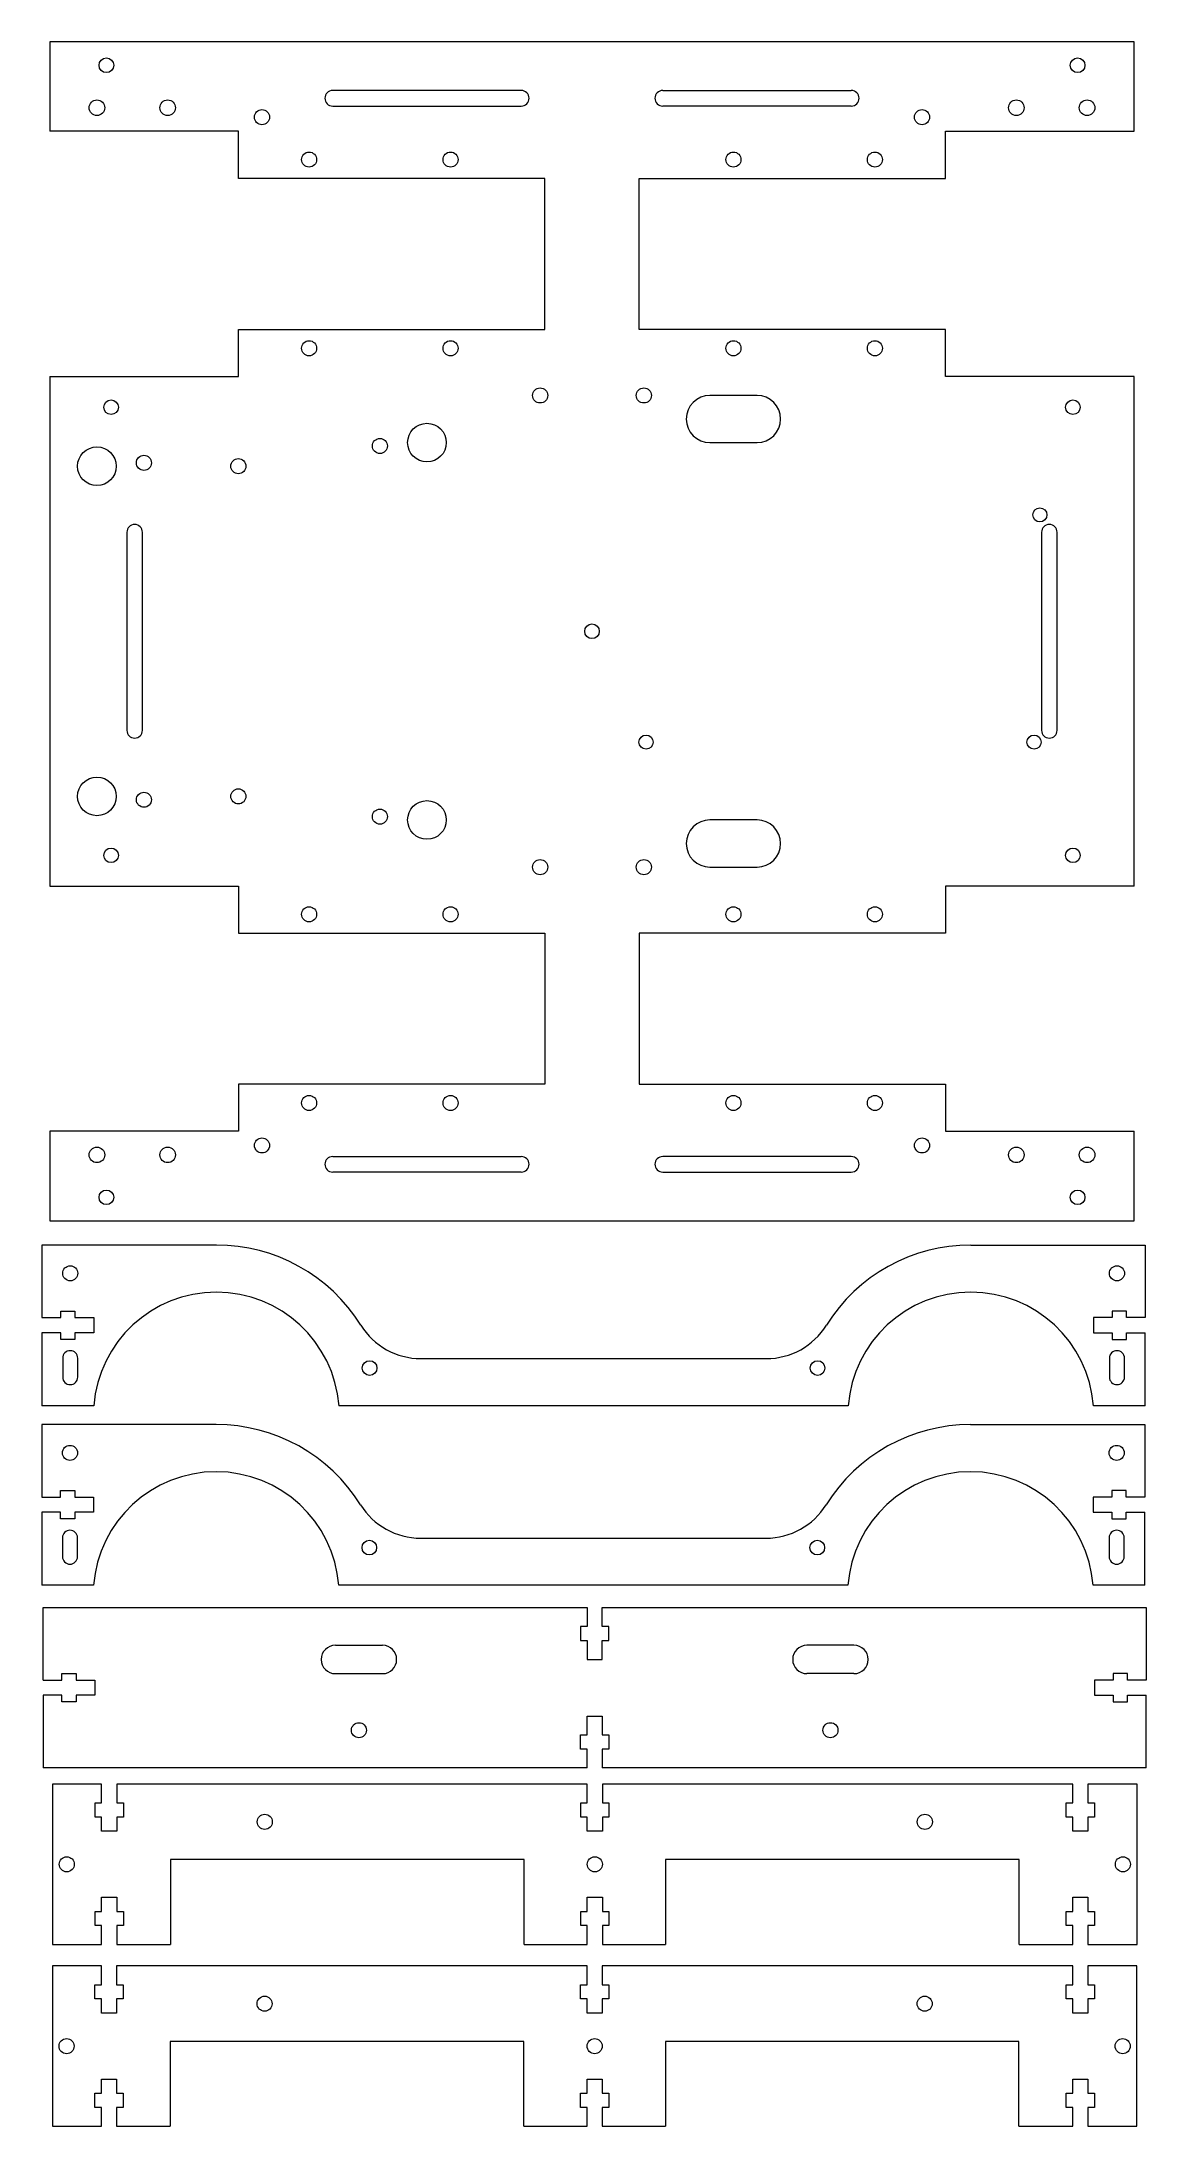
# Model space of a CAD drawing. Header units: millimetres. Extents: x 91 to 325, y 148 to 590.
import ezdxf

# ---------------------------------------------------------------- set-up
doc = ezdxf.new("R2010")
doc.units = ezdxf.units.MM

msp = doc.modelspace()

# ---------------------------------------------------------------- linework, layer by layer
at = {"color": 7, "linetype": 'Continuous', "lineweight": 15}
for p, q in [((92.87, 590.2), (92.87, 571.2)), ((322.87, 590.2), (92.87, 590.2)), ((322.87, 571.2), (322.87, 590.2)), ((192.87, 579.85), (152.87, 579.85)), ((222.87, 579.85), (262.87, 579.85)), ((152.87, 576.55), (192.87, 576.55)), ((262.87, 576.55), (222.87, 576.55)), ((132.87, 571.2), (92.87, 571.2)), ((132.87, 561.2), (132.87, 571.2)), ((282.87, 571.2), (322.87, 571.2)), ((282.87, 561.2), (282.87, 571.2)), ((197.87, 561.2), (132.87, 561.2)), ((197.87, 529.2), (197.87, 561.2)), ((217.87, 561.2), (282.87, 561.2)), ((217.87, 529.2), (217.87, 561.2)), ((132.87, 519.2), (132.87, 529.2)), ((132.87, 529.2), (197.87, 529.2)), ((282.87, 529.2), (217.87, 529.2)), ((282.87, 519.2), (282.87, 529.2)), ((92.87, 519.2), (92.87, 411.2)), ((92.87, 519.2), (132.87, 519.2)), ((322.87, 519.2), (282.87, 519.2)), ((322.87, 411.2), (322.87, 519.2)), ((242.87, 515.2), (232.87, 515.2)), ((232.87, 505.2), (242.87, 505.2)), ((109.22, 486.2), (109.22, 444.2)), ((112.52, 444.2), (112.52, 486.2)), ((303.22, 486.2), (303.22, 444.2)), ((306.52, 444.2), (306.52, 486.2)), ((242.87, 425.2), (232.87, 425.2)), ((92.87, 411.2), (132.87, 411.2)), ((132.87, 411.2), (132.87, 401.2)), ((232.87, 415.2), (242.87, 415.2)), ((322.87, 411.2), (282.87, 411.2)), ((282.87, 411.2), (282.87, 401.2)), ((132.87, 401.2), (197.87, 401.2)), ((197.87, 401.2), (197.87, 369.2)), ((282.87, 401.2), (217.87, 401.2)), ((217.87, 401.2), (217.87, 369.2)), ((132.87, 369.2), (132.87, 359.2)), ((197.87, 369.2), (132.87, 369.2)), ((217.87, 369.2), (282.87, 369.2)), ((282.87, 369.2), (282.87, 359.2)), ((92.87, 359.2), (92.87, 340.2)), ((132.87, 359.2), (92.87, 359.2)), ((282.87, 359.2), (322.87, 359.2)), ((322.87, 340.2), (322.87, 359.2)), ((152.87, 353.85), (192.87, 353.85)), ((262.87, 353.85), (222.87, 353.85)), ((192.87, 350.55), (152.87, 350.55)), ((222.87, 350.55), (262.87, 350.55)), ((92.87, 340.2), (322.87, 340.2)), ((91.21, 335.09), (91.21, 319.69)), ((128.21, 335.09), (91.21, 335.09)), ((288.21, 335.09), (325.21, 335.09)), ((325.21, 335.09), (325.21, 319.69)), ((91.21, 319.69), (95.21, 319.69)), ((95.21, 321.09), (98.21, 321.09)), ((95.21, 319.69), (95.21, 321.09)), ((98.21, 321.09), (98.21, 319.69)), ((98.21, 319.69), (102.21, 319.69)), ((102.21, 319.69), (102.21, 316.49)), ((318.21, 319.69), (314.21, 319.69)), ((314.21, 319.69), (314.21, 316.49)), ((321.21, 321.09), (318.21, 321.09)), ((318.21, 321.09), (318.21, 319.69)), ((321.21, 319.69), (321.21, 321.09)), ((325.21, 319.69), (321.21, 319.69)), ((91.21, 316.49), (91.21, 301.01)), ((95.21, 316.49), (91.21, 316.49)), ((95.21, 315.09), (95.21, 316.49)), ((98.21, 315.09), (95.21, 315.09)), ((98.21, 316.49), (98.21, 315.09)), ((102.21, 316.49), (98.21, 316.49)), ((314.21, 316.49), (318.21, 316.49)), ((318.21, 316.49), (318.21, 315.09)), ((318.21, 315.09), (321.21, 315.09)), ((321.21, 315.09), (321.21, 316.49)), ((321.21, 316.49), (325.21, 316.49)), ((325.21, 301.01), (325.21, 316.49)), ((95.61, 311.09), (95.61, 307.09)), ((98.81, 307.09), (98.81, 311.09)), ((171.57, 311.01), (244.85, 311.01)), ((317.61, 311.09), (317.61, 307.09)), ((320.81, 307.09), (320.81, 311.09)), ((102.21, 301.01), (91.21, 301.01)), ((262.21, 301.01), (154.21, 301.01)), ((325.21, 301.01), (314.21, 301.01)), ((91.15, 297.02), (91.15, 281.62)), ((128.15, 297.02), (91.15, 297.02)), ((288.15, 297.02), (325.15, 297.02)), ((325.15, 297.02), (325.15, 281.62)), ((95.15, 283.02), (98.15, 283.02)), ((95.15, 281.62), (95.15, 283.02)), ((98.15, 283.02), (98.15, 281.62)), ((321.15, 283.02), (318.15, 283.02)), ((318.15, 283.02), (318.15, 281.62)), ((321.15, 281.62), (321.15, 283.02)), ((91.15, 281.62), (95.15, 281.62)), ((98.15, 281.62), (102.15, 281.62)), ((102.15, 281.62), (102.15, 278.42)), ((318.15, 281.62), (314.15, 281.62)), ((314.15, 281.62), (314.15, 278.42)), ((325.15, 281.62), (321.15, 281.62)), ((91.15, 278.42), (91.15, 262.94)), ((95.15, 278.42), (91.15, 278.42)), ((95.15, 277.02), (95.15, 278.42)), ((98.15, 277.02), (95.15, 277.02)), ((98.15, 278.42), (98.15, 277.02)), ((102.15, 278.42), (98.15, 278.42)), ((314.15, 278.42), (318.15, 278.42)), ((318.15, 278.42), (318.15, 277.02)), ((318.15, 277.02), (321.15, 277.02)), ((321.15, 277.02), (321.15, 278.42)), ((321.15, 278.42), (325.15, 278.42)), ((325.15, 262.94), (325.15, 278.42)), ((95.55, 273.02), (95.55, 269.02)), ((98.75, 269.02), (98.75, 273.02)), ((171.51, 272.94), (244.79, 272.94)), ((317.55, 273.02), (317.55, 269.02)), ((320.75, 269.02), (320.75, 273.02)), ((102.15, 262.94), (91.15, 262.94)), ((262.15, 262.94), (154.15, 262.94)), ((325.15, 262.94), (314.15, 262.94)), ((91.44, 242.82), (91.44, 258.22)), ((91.44, 258.22), (206.84, 258.22)), ((206.84, 258.22), (206.84, 254.22)), ((210.04, 254.22), (210.04, 258.22)), ((210.04, 258.22), (325.44, 258.22)), ((325.44, 258.22), (325.44, 242.82)), ((206.84, 254.22), (205.44, 254.22)), ((205.44, 254.22), (205.44, 251.22)), ((211.44, 254.22), (210.04, 254.22)), ((211.44, 251.22), (211.44, 254.22)), ((153.44, 250.22), (163.44, 250.22)), ((205.44, 251.22), (206.84, 251.22)), ((206.84, 251.22), (206.84, 247.22)), ((210.04, 247.22), (210.04, 251.22)), ((210.04, 251.22), (211.44, 251.22)), ((263.44, 250.22), (253.44, 250.22)), ((95.44, 244.22), (98.44, 244.22)), ((95.44, 242.82), (95.44, 244.22)), ((98.44, 244.22), (98.44, 242.82)), ((153.44, 244.22), (163.44, 244.22)), ((206.84, 247.22), (210.04, 247.22)), ((263.44, 244.22), (253.44, 244.22)), ((321.44, 244.22), (318.44, 244.22)), ((318.44, 244.22), (318.44, 242.82)), ((321.44, 242.82), (321.44, 244.22)), ((91.44, 242.82), (95.44, 242.82)), ((91.44, 239.62), (91.44, 224.22)), ((95.44, 239.62), (91.44, 239.62)), ((95.44, 238.22), (95.44, 239.62)), ((98.44, 242.82), (102.44, 242.82)), ((98.44, 239.62), (98.44, 238.22)), ((102.44, 239.62), (98.44, 239.62)), ((102.44, 242.82), (102.44, 239.62)), ((318.44, 242.82), (314.44, 242.82)), ((314.44, 242.82), (314.44, 239.62)), ((314.44, 239.62), (318.44, 239.62)), ((318.44, 239.62), (318.44, 238.22)), ((325.44, 242.82), (321.44, 242.82)), ((321.44, 238.22), (321.44, 239.62)), ((321.44, 239.62), (325.44, 239.62)), ((325.44, 224.22), (325.44, 239.62)), ((98.44, 238.22), (95.44, 238.22)), ((206.84, 235.22), (210.04, 235.22)), ((206.84, 231.22), (206.84, 235.22)), ((210.04, 235.22), (210.04, 231.22)), ((318.44, 238.22), (321.44, 238.22)), ((205.44, 231.22), (206.84, 231.22)), ((205.44, 228.22), (205.44, 231.22)), ((210.04, 231.22), (211.44, 231.22)), ((211.44, 231.22), (211.44, 228.22)), ((206.84, 228.22), (205.44, 228.22)), ((206.84, 224.22), (206.84, 228.22)), ((210.04, 228.22), (210.04, 224.22)), ((211.44, 228.22), (210.04, 228.22)), ((206.84, 224.22), (91.44, 224.22)), ((325.44, 224.22), (210.04, 224.22)), ((93.47, 220.8), (93.47, 186.8)), ((103.87, 220.8), (93.47, 220.8)), ((102.47, 216.8), (103.87, 216.8)), ((102.47, 213.8), (102.47, 216.8)), ((103.87, 216.8), (103.87, 220.8)), ((107.07, 220.8), (107.07, 216.8)), ((206.87, 220.8), (107.07, 220.8)), ((107.07, 216.8), (108.47, 216.8)), ((108.47, 216.8), (108.47, 213.8)), ((205.47, 216.8), (206.87, 216.8)), ((205.47, 213.8), (205.47, 216.8)), ((206.87, 216.8), (206.87, 220.8)), ((210.07, 220.8), (210.07, 216.8)), ((309.87, 220.8), (210.07, 220.8)), ((210.07, 216.8), (211.47, 216.8)), ((211.47, 216.8), (211.47, 213.8)), ((308.47, 216.8), (309.87, 216.8)), ((308.47, 213.8), (308.47, 216.8)), ((309.87, 216.8), (309.87, 220.8)), ((313.07, 220.8), (313.07, 216.8)), ((323.47, 220.8), (313.07, 220.8)), ((313.07, 216.8), (314.47, 216.8)), ((314.47, 216.8), (314.47, 213.8)), ((323.47, 186.8), (323.47, 220.8)), ((103.87, 213.8), (102.47, 213.8)), ((103.87, 210.8), (103.87, 213.8)), ((107.07, 213.8), (107.07, 210.8)), ((108.47, 213.8), (107.07, 213.8)), ((206.87, 213.8), (205.47, 213.8)), ((206.87, 210.8), (206.87, 213.8)), ((210.07, 213.8), (210.07, 210.8)), ((211.47, 213.8), (210.07, 213.8)), ((309.87, 213.8), (308.47, 213.8)), ((309.87, 210.8), (309.87, 213.8)), ((313.07, 213.8), (313.07, 210.8)), ((314.47, 213.8), (313.07, 213.8)), ((107.07, 210.8), (103.87, 210.8)), ((210.07, 210.8), (206.87, 210.8)), ((313.07, 210.8), (309.87, 210.8)), ((193.47, 204.8), (118.47, 204.8)), ((118.47, 204.8), (118.47, 186.8)), ((193.47, 186.8), (193.47, 204.8)), ((298.47, 204.8), (223.47, 204.8)), ((223.47, 204.8), (223.47, 186.8)), ((298.47, 186.8), (298.47, 204.8)), ((103.87, 196.8), (107.07, 196.8)), ((103.87, 193.8), (103.87, 196.8)), ((107.07, 196.8), (107.07, 193.8)), ((206.87, 196.8), (210.07, 196.8)), ((206.87, 193.8), (206.87, 196.8)), ((210.07, 196.8), (210.07, 193.8)), ((309.87, 196.8), (313.07, 196.8)), ((309.87, 193.8), (309.87, 196.8)), ((313.07, 196.8), (313.07, 193.8)), ((102.47, 193.8), (103.87, 193.8)), ((102.47, 190.8), (102.47, 193.8)), ((103.87, 190.8), (102.47, 190.8)), ((103.87, 186.8), (103.87, 190.8)), ((107.07, 193.8), (108.47, 193.8)), ((107.07, 190.8), (107.07, 186.8)), ((108.47, 190.8), (107.07, 190.8)), ((108.47, 193.8), (108.47, 190.8)), ((205.47, 193.8), (206.87, 193.8)), ((205.47, 190.8), (205.47, 193.8)), ((206.87, 190.8), (205.47, 190.8)), ((206.87, 186.8), (206.87, 190.8)), ((210.07, 193.8), (211.47, 193.8)), ((210.07, 190.8), (210.07, 186.8)), ((211.47, 190.8), (210.07, 190.8)), ((211.47, 193.8), (211.47, 190.8)), ((308.47, 193.8), (309.87, 193.8)), ((308.47, 190.8), (308.47, 193.8)), ((309.87, 190.8), (308.47, 190.8)), ((309.87, 186.8), (309.87, 190.8)), ((313.07, 193.8), (314.47, 193.8)), ((313.07, 190.8), (313.07, 186.8)), ((314.47, 190.8), (313.07, 190.8)), ((314.47, 193.8), (314.47, 190.8)), ((93.47, 186.8), (103.87, 186.8)), ((107.07, 186.8), (118.47, 186.8)), ((193.47, 186.8), (206.87, 186.8)), ((210.07, 186.8), (223.47, 186.8)), ((298.47, 186.8), (309.87, 186.8)), ((313.07, 186.8), (323.47, 186.8)), ((93.43, 182.25), (93.43, 148.25)), ((103.83, 182.25), (93.43, 182.25)), ((103.83, 178.25), (103.83, 182.25)), ((107.03, 182.25), (107.03, 178.25)), ((206.83, 182.25), (107.03, 182.25)), ((206.83, 178.25), (206.83, 182.25)), ((210.03, 182.25), (210.03, 178.25)), ((309.83, 182.25), (210.03, 182.25)), ((309.83, 178.25), (309.83, 182.25)), ((313.03, 182.25), (313.03, 178.25)), ((323.43, 182.25), (313.03, 182.25)), ((323.43, 148.25), (323.43, 182.25)), ((102.43, 178.25), (103.83, 178.25)), ((102.43, 175.25), (102.43, 178.25)), ((107.03, 178.25), (108.43, 178.25)), ((108.43, 178.25), (108.43, 175.25)), ((205.43, 178.25), (206.83, 178.25)), ((205.43, 175.25), (205.43, 178.25)), ((210.03, 178.25), (211.43, 178.25)), ((211.43, 178.25), (211.43, 175.25)), ((308.43, 178.25), (309.83, 178.25)), ((308.43, 175.25), (308.43, 178.25)), ((313.03, 178.25), (314.43, 178.25)), ((314.43, 178.25), (314.43, 175.25)), ((103.83, 175.25), (102.43, 175.25)), ((103.83, 172.25), (103.83, 175.25)), ((107.03, 175.25), (107.03, 172.25)), ((108.43, 175.25), (107.03, 175.25)), ((206.83, 175.25), (205.43, 175.25)), ((206.83, 172.25), (206.83, 175.25)), ((210.03, 175.25), (210.03, 172.25)), ((211.43, 175.25), (210.03, 175.25)), ((309.83, 175.25), (308.43, 175.25)), ((309.83, 172.25), (309.83, 175.25)), ((313.03, 175.25), (313.03, 172.25)), ((314.43, 175.25), (313.03, 175.25)), ((107.03, 172.25), (103.83, 172.25)), ((210.03, 172.25), (206.83, 172.25)), ((313.03, 172.25), (309.83, 172.25)), ((193.43, 166.25), (118.43, 166.25)), ((118.43, 166.25), (118.43, 148.25)), ((193.43, 148.25), (193.43, 166.25)), ((298.43, 166.25), (223.43, 166.25)), ((223.43, 166.25), (223.43, 148.25)), ((298.43, 148.25), (298.43, 166.25)), ((102.43, 155.25), (103.83, 155.25)), ((102.43, 152.25), (102.43, 155.25)), ((103.83, 158.25), (107.03, 158.25)), ((103.83, 155.25), (103.83, 158.25)), ((107.03, 158.25), (107.03, 155.25)), ((107.03, 155.25), (108.43, 155.25)), ((108.43, 155.25), (108.43, 152.25)), ((205.43, 155.25), (206.83, 155.25)), ((205.43, 152.25), (205.43, 155.25)), ((206.83, 158.25), (210.03, 158.25)), ((206.83, 155.25), (206.83, 158.25)), ((210.03, 158.25), (210.03, 155.25)), ((210.03, 155.25), (211.43, 155.25)), ((211.43, 155.25), (211.43, 152.25)), ((308.43, 155.25), (309.83, 155.25)), ((308.43, 152.25), (308.43, 155.25)), ((309.83, 158.25), (313.03, 158.25)), ((309.83, 155.25), (309.83, 158.25)), ((313.03, 158.25), (313.03, 155.25)), ((313.03, 155.25), (314.43, 155.25)), ((314.43, 155.25), (314.43, 152.25)), ((103.83, 152.25), (102.43, 152.25)), ((103.83, 148.25), (103.83, 152.25)), ((107.03, 152.25), (107.03, 148.25)), ((108.43, 152.25), (107.03, 152.25)), ((206.83, 152.25), (205.43, 152.25)), ((206.83, 148.25), (206.83, 152.25)), ((210.03, 152.25), (210.03, 148.25)), ((211.43, 152.25), (210.03, 152.25)), ((309.83, 152.25), (308.43, 152.25)), ((309.83, 148.25), (309.83, 152.25)), ((313.03, 152.25), (313.03, 148.25)), ((314.43, 152.25), (313.03, 152.25)), ((93.43, 148.25), (103.83, 148.25)), ((107.03, 148.25), (118.43, 148.25)), ((193.43, 148.25), (206.83, 148.25)), ((210.03, 148.25), (223.43, 148.25)), ((298.43, 148.25), (309.83, 148.25)), ((313.03, 148.25), (323.43, 148.25))]:
    msp.add_line(p, q, dxfattribs=at)
for centre, radius in [((104.87, 585.2), 1.55), ((310.87, 585.2), 1.55), ((102.87, 576.2), 1.65), ((117.87, 576.2), 1.65), ((137.87, 574.2), 1.6), ((277.87, 574.2), 1.6), ((297.87, 576.2), 1.65), ((312.87, 576.2), 1.65), ((147.87, 565.2), 1.6), ((177.87, 565.2), 1.6), ((237.87, 565.2), 1.6), ((267.87, 565.2), 1.6), ((147.87, 525.2), 1.6), ((177.87, 525.2), 1.6), ((237.87, 525.2), 1.6), ((267.87, 525.2), 1.6), ((105.87, 512.7), 1.55), ((196.87, 515.2), 1.6), ((218.87, 515.2), 1.6), ((309.87, 512.7), 1.55), ((172.87, 505.2), 4.1), ((102.87, 500.2), 4.1), ((162.89, 504.49), 1.6), ((112.84, 500.91), 1.6), ((132.87, 500.2), 1.6), ((302.87, 489.88), 1.5), ((207.87, 465.2), 1.55), ((219.33, 441.71), 1.5), ((301.63, 441.71), 1.5), ((102.87, 430.2), 4.1), ((112.84, 429.49), 1.6), ((132.87, 430.2), 1.6), ((172.87, 425.2), 4.1), ((162.89, 425.91), 1.6), ((105.87, 417.7), 1.55), ((196.87, 415.2), 1.6), ((218.87, 415.2), 1.6), ((309.87, 417.7), 1.55), ((147.87, 405.2), 1.6), ((177.87, 405.2), 1.6), ((237.87, 405.2), 1.6), ((267.87, 405.2), 1.6), ((147.87, 365.2), 1.6), ((177.87, 365.2), 1.6), ((237.87, 365.2), 1.6), ((267.87, 365.2), 1.6), ((102.87, 354.2), 1.65), ((117.87, 354.2), 1.65), ((137.87, 356.2), 1.6), ((277.87, 356.2), 1.6), ((297.87, 354.2), 1.65), ((312.87, 354.2), 1.65), ((104.87, 345.2), 1.55), ((310.87, 345.2), 1.55), ((97.21, 329.09), 1.6), ((319.21, 329.09), 1.6), ((160.71, 309.01), 1.55), ((255.71, 309.01), 1.55), ((97.15, 291.02), 1.6), ((319.15, 291.02), 1.6), ((160.65, 270.94), 1.55), ((255.65, 270.94), 1.55), ((158.44, 232.22), 1.6), ((258.44, 232.22), 1.6), ((138.47, 212.8), 1.6), ((278.47, 212.8), 1.6), ((96.47, 203.8), 1.6), ((208.47, 203.8), 1.6), ((320.47, 203.8), 1.6), ((138.43, 174.25), 1.6), ((278.43, 174.25), 1.6), ((96.43, 165.25), 1.6), ((208.43, 165.25), 1.6), ((320.43, 165.25), 1.6)]:
    msp.add_circle(centre, radius, dxfattribs=at)
for centre, radius, start, end in [((152.87, 578.2), 1.65, 90, 270), ((192.87, 578.2), 1.65, 270, 90), ((222.87, 578.2), 1.65, 90, 270), ((262.87, 578.2), 1.65, 270, 90), ((232.87, 510.2), 5, 90, 270), ((242.87, 510.2), 5, 270, 90), ((110.87, 486.2), 1.65, 0, 180), ((304.87, 486.2), 1.65, 0, 180), ((110.87, 444.2), 1.65, 180, 0), ((304.87, 444.2), 1.65, 180, 0), ((232.87, 420.2), 5, 90, 270), ((242.87, 420.2), 5, 270, 90), ((152.87, 352.2), 1.65, 90, 270), ((192.87, 352.2), 1.65, 270, 90), ((222.87, 352.2), 1.65, 90, 270), ((262.87, 352.2), 1.65, 270, 90), ((128.21, 299.01), 36.08, 31.912, 90), ((288.21, 299.01), 36.08, 90, 148.088), ((128.21, 299.01), 26.08, 4.3987, 175.6013), ((288.21, 299.01), 26.08, 4.3987, 175.6013), ((171.57, 326.01), 15, 211.912, 270), ((244.85, 326.01), 15, 270, 328.088), ((97.21, 311.09), 1.6, 0, 180), ((319.21, 311.09), 1.6, 0, 180), ((97.21, 307.09), 1.6, 180, 0), ((319.21, 307.09), 1.6, 180, 0), ((128.15, 260.94), 36.08, 31.912, 90), ((288.15, 260.94), 36.08, 90, 148.088), ((128.15, 260.94), 26.08, 4.3987, 175.6013), ((288.15, 260.94), 26.08, 4.3987, 175.6013), ((171.51, 287.94), 15, 211.912, 270), ((244.79, 287.94), 15, 270, 328.088), ((97.15, 273.02), 1.6, 0, 180), ((319.15, 273.02), 1.6, 0, 180), ((97.15, 269.02), 1.6, 180, 0), ((319.15, 269.02), 1.6, 180, 0), ((153.44, 247.22), 3, 90, 270), ((163.44, 247.22), 3, 270, 90), ((253.44, 247.22), 3, 90, 270), ((263.44, 247.22), 3, 270, 90)]:
    msp.add_arc(centre, radius, start, end, dxfattribs=at)

doc.saveas('drawing.dxf')
